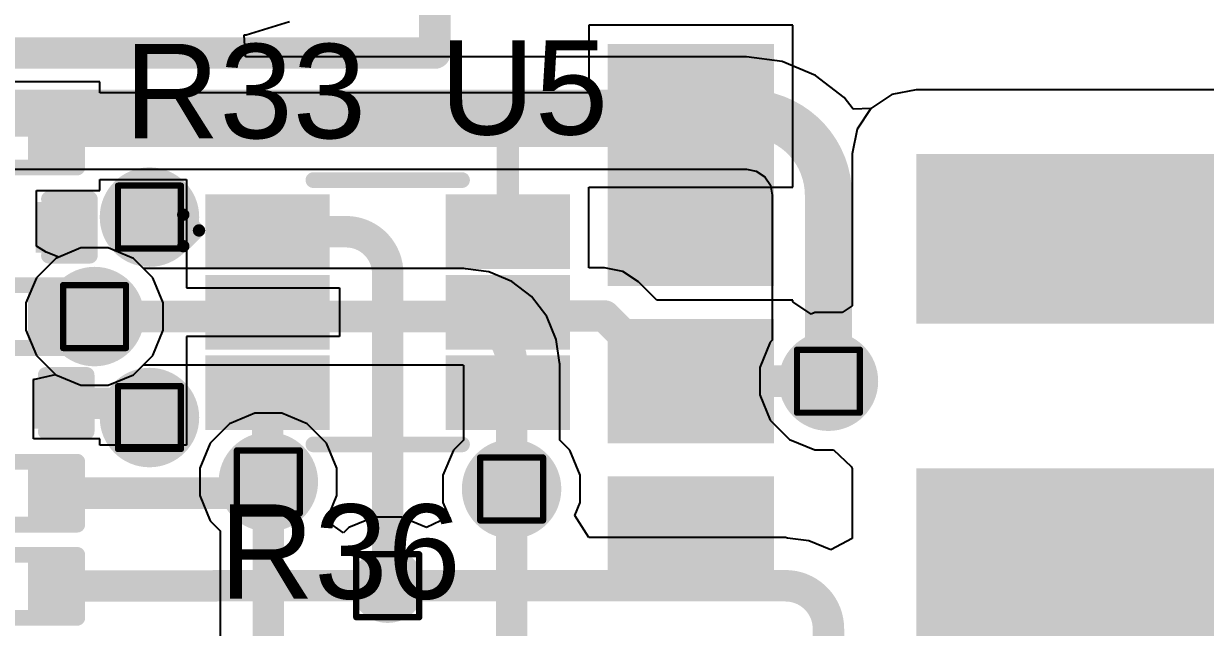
# Model space of a CAD drawing. Header units: inches. Extents: x -40 to 219, y 2 to 133.
# Drawn here: x 69.33 to 78.87, y 64.01 to 68.89 of the extents above; entities that cross this region are included whole.
import ezdxf

# ---------------------------------------------------------------- set-up
doc = ezdxf.new("R2010")
doc.units = ezdxf.units.IN
for name, color, linetype in [('Bottom Layer', 5, 'Continuous'), ('Bottom Solder', 6, 'Continuous'), ('Drill Drawing', 1, 'Continuous'), ('Keep-Out Layer', 6, 'Continuous'), ('Top Layer', 1, 'Continuous'), ('Top Overlay', 2, 'Continuous'), ('Top Paste', 8, 'Continuous'), ('Top Solder', 216, 'Continuous'), ('Via Holes', 16, 'Continuous')]:
    doc.layers.add(name, color=color, linetype=linetype)
doc.styles.add('Arial', font='', dxfattribs={"height": 0.2})
doc.styles.get('Arial').set_extended_font_data('Arial')

# ---------------------------------------------------------------- blocks, each defined once
blk = doc.blocks.new('SOT_363_22')
at = {"layer": 'Top Layer'}
for points in [[(-0.57, 0.85), (-0.57, 0.45), (-1.37, 0.45), (-1.37, 0.85)], [(1.37, 0.85), (1.37, 0.45), (0.57, 0.45), (0.57, 0.85)], [(-0.57, 0.2), (-0.57, -0.2), (-1.37, -0.2), (-1.37, 0.2)], [(1.37, 0.2), (1.37, -0.2), (0.57, -0.2), (0.57, 0.2)], [(-0.57, -0.45), (-0.57, -0.85), (-1.37, -0.85), (-1.37, -0.45)], [(1.37, -0.45), (1.37, -0.85), (0.57, -0.85), (0.57, -0.45)]]:
    blk.add_hatch(color=1, dxfattribs=at).paths.add_polyline_path(points)
at = {"layer": 'Top Paste'}
for points in [[(-0.57, 0.85), (-0.57, 0.45), (-1.37, 0.45), (-1.37, 0.85)], [(1.37, 0.85), (1.37, 0.45), (0.57, 0.45), (0.57, 0.85)], [(-0.57, 0.2), (-0.57, -0.2), (-1.37, -0.2), (-1.37, 0.2)], [(1.37, 0.2), (1.37, -0.2), (0.57, -0.2), (0.57, 0.2)], [(-0.57, -0.45), (-0.57, -0.85), (-1.37, -0.85), (-1.37, -0.45)], [(1.37, -0.45), (1.37, -0.85), (0.57, -0.85), (0.57, -0.45)]]:
    blk.add_hatch(color=8, dxfattribs=at).paths.add_polyline_path(points)
at = {"layer": 'Top Solder'}
for points in [[(-0.4684, 0.9516), (-0.4684, 0.3484), (-1.4716, 0.3484), (-1.4716, 0.9516)], [(1.4716, 0.9516), (1.4716, 0.3484), (0.4684, 0.3484), (0.4684, 0.9516)], [(-0.4684, 0.3016), (-0.4684, -0.3016), (-1.4716, -0.3016), (-1.4716, 0.3016)], [(1.4716, 0.3016), (1.4716, -0.3016), (0.4684, -0.3016), (0.4684, 0.3016)], [(-0.4684, -0.3484), (-0.4684, -0.9516), (-1.4716, -0.9516), (-1.4716, -0.3484)], [(1.4716, -0.3484), (1.4716, -0.9516), (0.4684, -0.9516), (0.4684, -0.3484)]]:
    blk.add_hatch(color=216, dxfattribs=at).paths.add_polyline_path(points)
at = {"layer": 'Top Overlay'}
for points, const_width in [([(-0.6, 1.0668), (0.6, 1.0668)], 0.127), ([(-1.651, 0.7874), (-1.524, 0.6604)], 0.1), ([(-1.651, 0.5334), (-1.651, 0.7874)], 0.1), ([(-1.651, 0.5334), (-1.524, 0.6604)], 0.1), ([(-0.6, -1.0668), (0.6, -1.0668)], 0.127)]:
    blk.add_lwpolyline(points, dxfattribs=dict(at, const_width=const_width))
for points, const_width in [([(-0.6318, 1.0668, 1), (-0.5683, 1.0668, 1)], 0.0635), ([(0.5682, 1.0668, 1), (0.6317, 1.0668, 1)], 0.0635), ([(-1.676, 0.7874, 1), (-1.626, 0.7874, 1)], 0.05), ([(-1.676, 0.7874, 1), (-1.626, 0.7874, 1)], 0.05), ([(-1.549, 0.6604, 1), (-1.499, 0.6604, 1)], 0.05), ([(-1.549, 0.6604, 1), (-1.499, 0.6604, 1)], 0.05), ([(-1.676, 0.5334, 1), (-1.626, 0.5334, 1)], 0.05), ([(-1.676, 0.5334, 1), (-1.626, 0.5334, 1)], 0.05), ([(-0.6318, -1.0668, 1), (-0.5683, -1.0668, 1)], 0.0635), ([(0.5682, -1.0668, 1), (0.6317, -1.0668, 1)], 0.0635)]:
    blk.add_lwpolyline(points, format="xyb", close=True, dxfattribs=dict(at, const_width=const_width))
blk = doc.blocks.new('R___0201_80')
at = {"layer": 'Top Layer'}
for points in [[(-0.41, 0.185), (-0.14, 0.185), (-0.14, -0.185), (-0.41, -0.185)], [(0.14, 0.185), (0.41, 0.185), (0.41, -0.185), (0.14, -0.185)]]:
    blk.add_hatch(color=1, dxfattribs=at).paths.add_polyline_path(points)
at = {"layer": 'Top Paste'}
for points in [[(-0.41, 0.185), (-0.14, 0.185), (-0.14, -0.185), (-0.41, -0.185)], [(0.14, 0.185), (0.41, 0.185), (0.41, -0.185), (0.14, -0.185)]]:
    blk.add_hatch(color=8, dxfattribs=at).paths.add_polyline_path(points)
at = {"layer": 'Top Solder'}
for points in [[(-0.465, 0.24), (-0.085, 0.24), (-0.085, -0.24), (-0.465, -0.24)], [(0.085, 0.24), (0.465, 0.24), (0.465, -0.24), (0.085, -0.24)]]:
    blk.add_hatch(color=216, dxfattribs=at).paths.add_polyline_path(points)
at = {"layer": 'Top Overlay', "const_width": 0.127}
for points in [[(-0.4826, 0.254), (-0.4826, -0.254)], [(0.4826, 0.254), (-0.4826, 0.254)], [(0.4826, 0.254), (0.4826, -0.254)], [(0.4826, -0.254), (-0.4826, -0.254)]]:
    blk.add_lwpolyline(points, dxfattribs=at)
at = {"layer": 'Top Overlay', "const_width": 0.0635}
for points in [[(-0.5143, 0.254, 1), (-0.4508, 0.254, 1)], [(-0.5143, 0.254, 1), (-0.4508, 0.254, 1)], [(0.4508, 0.254, 1), (0.5143, 0.254, 1)], [(0.4508, 0.254, 1), (0.5143, 0.254, 1)], [(-0.5143, -0.254, 1), (-0.4508, -0.254, 1)], [(-0.5143, -0.254, 1), (-0.4508, -0.254, 1)], [(0.4508, -0.254, 1), (0.5143, -0.254, 1)], [(0.4508, -0.254, 1), (0.5143, -0.254, 1)]]:
    blk.add_lwpolyline(points, format="xyb", close=True, dxfattribs=at)
blk = doc.blocks.new('R___0201_81')
at = {"layer": 'Top Layer'}
for points in [[(-0.41, 0.185), (-0.14, 0.185), (-0.14, -0.185), (-0.41, -0.185)], [(0.14, 0.185), (0.41, 0.185), (0.41, -0.185), (0.14, -0.185)]]:
    blk.add_hatch(color=1, dxfattribs=at).paths.add_polyline_path(points)
at = {"layer": 'Top Paste'}
for points in [[(-0.41, 0.185), (-0.14, 0.185), (-0.14, -0.185), (-0.41, -0.185)], [(0.14, 0.185), (0.41, 0.185), (0.41, -0.185), (0.14, -0.185)]]:
    blk.add_hatch(color=8, dxfattribs=at).paths.add_polyline_path(points)
at = {"layer": 'Top Solder'}
for points in [[(-0.465, 0.24), (-0.085, 0.24), (-0.085, -0.24), (-0.465, -0.24)], [(0.085, 0.24), (0.465, 0.24), (0.465, -0.24), (0.085, -0.24)]]:
    blk.add_hatch(color=216, dxfattribs=at).paths.add_polyline_path(points)
at = {"layer": 'Top Overlay', "const_width": 0.127}
for points in [[(-0.4826, 0.254), (-0.4826, -0.254)], [(0.4826, 0.254), (-0.4826, 0.254)], [(0.4826, 0.254), (0.4826, -0.254)], [(0.4826, -0.254), (-0.4826, -0.254)]]:
    blk.add_lwpolyline(points, dxfattribs=at)
at = {"layer": 'Top Overlay', "const_width": 0.0635}
for points in [[(-0.5143, 0.254, 1), (-0.4508, 0.254, 1)], [(-0.5143, 0.254, 1), (-0.4508, 0.254, 1)], [(0.4508, 0.254, 1), (0.5143, 0.254, 1)], [(0.4508, 0.254, 1), (0.5143, 0.254, 1)], [(-0.5143, -0.254, 1), (-0.4508, -0.254, 1)], [(-0.5143, -0.254, 1), (-0.4508, -0.254, 1)], [(0.4508, -0.254, 1), (0.5143, -0.254, 1)], [(0.4508, -0.254, 1), (0.5143, -0.254, 1)]]:
    blk.add_lwpolyline(points, format="xyb", close=True, dxfattribs=at)
blk = doc.blocks.new('R___0201_82')
at = {"layer": 'Top Layer'}
for points in [[(-0.41, 0.185), (-0.14, 0.185), (-0.14, -0.185), (-0.41, -0.185)], [(0.14, 0.185), (0.41, 0.185), (0.41, -0.185), (0.14, -0.185)]]:
    blk.add_hatch(color=1, dxfattribs=at).paths.add_polyline_path(points)
at = {"layer": 'Top Paste'}
for points in [[(-0.41, 0.185), (-0.14, 0.185), (-0.14, -0.185), (-0.41, -0.185)], [(0.14, 0.185), (0.41, 0.185), (0.41, -0.185), (0.14, -0.185)]]:
    blk.add_hatch(color=8, dxfattribs=at).paths.add_polyline_path(points)
at = {"layer": 'Top Solder'}
for points in [[(-0.465, 0.24), (-0.085, 0.24), (-0.085, -0.24), (-0.465, -0.24)], [(0.085, 0.24), (0.465, 0.24), (0.465, -0.24), (0.085, -0.24)]]:
    blk.add_hatch(color=216, dxfattribs=at).paths.add_polyline_path(points)
at = {"layer": 'Top Overlay', "const_width": 0.127}
for points in [[(-0.4826, 0.254), (-0.4826, -0.254)], [(0.4826, 0.254), (-0.4826, 0.254)], [(0.4826, 0.254), (0.4826, -0.254)], [(0.4826, -0.254), (-0.4826, -0.254)]]:
    blk.add_lwpolyline(points, dxfattribs=at)
at = {"layer": 'Top Overlay', "const_width": 0.0635}
for points in [[(-0.5143, 0.254, 1), (-0.4508, 0.254, 1)], [(-0.5143, 0.254, 1), (-0.4508, 0.254, 1)], [(0.4508, 0.254, 1), (0.5143, 0.254, 1)], [(0.4508, 0.254, 1), (0.5143, 0.254, 1)], [(-0.5143, -0.254, 1), (-0.4508, -0.254, 1)], [(-0.5143, -0.254, 1), (-0.4508, -0.254, 1)], [(0.4508, -0.254, 1), (0.5143, -0.254, 1)], [(0.4508, -0.254, 1), (0.5143, -0.254, 1)]]:
    blk.add_lwpolyline(points, format="xyb", close=True, dxfattribs=at)
blk = doc.blocks.new('R___0201_83')
at = {"layer": 'Top Layer'}
for points in [[(-0.41, 0.185), (-0.14, 0.185), (-0.14, -0.185), (-0.41, -0.185)], [(0.14, 0.185), (0.41, 0.185), (0.41, -0.185), (0.14, -0.185)]]:
    blk.add_hatch(color=1, dxfattribs=at).paths.add_polyline_path(points)
at = {"layer": 'Top Paste'}
for points in [[(-0.41, 0.185), (-0.14, 0.185), (-0.14, -0.185), (-0.41, -0.185)], [(0.14, 0.185), (0.41, 0.185), (0.41, -0.185), (0.14, -0.185)]]:
    blk.add_hatch(color=8, dxfattribs=at).paths.add_polyline_path(points)
at = {"layer": 'Top Solder'}
for points in [[(-0.465, 0.24), (-0.085, 0.24), (-0.085, -0.24), (-0.465, -0.24)], [(0.085, 0.24), (0.465, 0.24), (0.465, -0.24), (0.085, -0.24)]]:
    blk.add_hatch(color=216, dxfattribs=at).paths.add_polyline_path(points)
at = {"layer": 'Top Overlay', "const_width": 0.127}
for points in [[(-0.4826, 0.254), (-0.4826, -0.254)], [(0.4826, 0.254), (-0.4826, 0.254)], [(0.4826, 0.254), (0.4826, -0.254)], [(0.4826, -0.254), (-0.4826, -0.254)]]:
    blk.add_lwpolyline(points, dxfattribs=at)
at = {"layer": 'Top Overlay', "const_width": 0.0635}
for points in [[(-0.5143, 0.254, 1), (-0.4508, 0.254, 1)], [(-0.5143, 0.254, 1), (-0.4508, 0.254, 1)], [(0.4508, 0.254, 1), (0.5143, 0.254, 1)], [(0.4508, 0.254, 1), (0.5143, 0.254, 1)], [(-0.5143, -0.254, 1), (-0.4508, -0.254, 1)], [(-0.5143, -0.254, 1), (-0.4508, -0.254, 1)], [(0.4508, -0.254, 1), (0.5143, -0.254, 1)], [(0.4508, -0.254, 1), (0.5143, -0.254, 1)]]:
    blk.add_lwpolyline(points, format="xyb", close=True, dxfattribs=at)
blk = doc.blocks.new('XKNANO_113_153')
at = {"layer": 'Keep-Out Layer'}
for points in [[(-1.8262, 1.5912), (-0.4546, 1.5912), (-0.4546, 4.9186), (-1.8262, 4.9186)], [(0.7138, 1.5912), (2.0854, 1.5912), (2.0854, 4.9186), (0.7138, 4.9186)]]:
    blk.add_hatch(color=6, dxfattribs=at).paths.add_polyline_path(points)
at = {"layer": 'Top Layer'}
for points in [[(-1.42, 7.31), (-0.62, 7.31), (-0.62, 6.17), (-1.42, 6.17)], [(-0.15, 7.31), (0.65, 7.31), (0.65, 6.17), (-0.15, 6.17)], [(1.12, 7.31), (1.92, 7.31), (1.92, 6.17), (1.12, 6.17)], [(2.07, 7.31), (2.87, 7.31), (2.87, 6.17), (2.07, 6.17)]]:
    blk.add_hatch(color=1, dxfattribs=at).paths.add_polyline_path(points)
at = {"layer": 'Top Paste'}
for points in [[(-1.42, 7.31), (-0.62, 7.31), (-0.62, 6.17), (-1.42, 6.17)], [(-0.15, 7.31), (0.65, 7.31), (0.65, 6.17), (-0.15, 6.17)], [(1.12, 7.31), (1.92, 7.31), (1.92, 6.17), (1.12, 6.17)], [(2.07, 7.31), (2.87, 7.31), (2.87, 6.17), (2.07, 6.17)]]:
    blk.add_hatch(color=8, dxfattribs=at).paths.add_polyline_path(points)
at = {"layer": 'Top Solder'}
for points in [[(-1.5216, 7.4116), (-0.5184, 7.4116), (-0.5184, 6.0684), (-1.5216, 6.0684)], [(-0.2516, 7.4116), (0.7516, 7.4116), (0.7516, 6.0684), (-0.2516, 6.0684)], [(1.0184, 7.4116), (2.0216, 7.4116), (2.0216, 6.0684), (1.0184, 6.0684)], [(1.9684, 7.4116), (2.9716, 7.4116), (2.9716, 6.0684), (1.9684, 6.0684)]]:
    blk.add_hatch(color=216, dxfattribs=at).paths.add_polyline_path(points)
blk = doc.blocks.new('CAP_0201_183')
at = {"layer": 'Top Layer'}
for points in [[(-0.45, 0.15), (-0.15, 0.15), (-0.15, -0.15), (-0.45, -0.15)], [(0.15, 0.15), (0.45, 0.15), (0.45, -0.15), (0.15, -0.15)]]:
    blk.add_hatch(color=1, dxfattribs=at).paths.add_polyline_path(points)
at = {"layer": 'Top Paste'}
for points in [[(-0.45, 0.15), (-0.15, 0.15), (-0.15, -0.15), (-0.45, -0.15)], [(0.15, 0.15), (0.45, 0.15), (0.45, -0.15), (0.15, -0.15)]]:
    blk.add_hatch(color=8, dxfattribs=at).paths.add_polyline_path(points)
at = {"layer": 'Top Solder'}
for points in [[(-0.505, 0.205), (-0.095, 0.205), (-0.095, -0.205), (-0.505, -0.205)], [(0.095, 0.205), (0.505, 0.205), (0.505, -0.205), (0.095, -0.205)]]:
    blk.add_hatch(color=216, dxfattribs=at).paths.add_polyline_path(points)
at = {"layer": 'Top Overlay', "const_width": 0.127}
for points in [[(-0.2032, 0.2286), (-0.5334, 0.2286)], [(-0.5334, 0.2286), (-0.5334, -0.2286)], [(0.5334, 0.2286), (0.2032, 0.2286)], [(0.5334, 0.2286), (0.5334, -0.2286)], [(-0.2032, -0.2286), (-0.5334, -0.2286)], [(0.5334, -0.2286), (0.2032, -0.2286)]]:
    blk.add_lwpolyline(points, dxfattribs=at)
at = {"layer": 'Top Overlay', "const_width": 0.0635}
for points in [[(-0.5651, 0.2286, 1), (-0.5016, 0.2286, 1)], [(-0.5651, 0.2286, 1), (-0.5016, 0.2286, 1)], [(-0.2349, 0.2286, 1), (-0.1714, 0.2286, 1)], [(0.1714, 0.2286, 1), (0.2349, 0.2286, 1)], [(0.5016, 0.2286, 1), (0.5651, 0.2286, 1)], [(0.5016, 0.2286, 1), (0.5651, 0.2286, 1)], [(-0.5651, -0.2286, 1), (-0.5016, -0.2286, 1)], [(-0.5651, -0.2286, 1), (-0.5016, -0.2286, 1)], [(-0.2349, -0.2286, 1), (-0.1714, -0.2286, 1)], [(0.1714, -0.2286, 1), (0.2349, -0.2286, 1)], [(0.5016, -0.2286, 1), (0.5651, -0.2286, 1)], [(0.5016, -0.2286, 1), (0.5651, -0.2286, 1)]]:
    blk.add_lwpolyline(points, format="xyb", close=True, dxfattribs=at)
blk = doc.blocks.new('CAP_0201_184')
at = {"layer": 'Top Layer'}
for points in [[(-0.45, 0.15), (-0.15, 0.15), (-0.15, -0.15), (-0.45, -0.15)], [(0.15, 0.15), (0.45, 0.15), (0.45, -0.15), (0.15, -0.15)]]:
    blk.add_hatch(color=1, dxfattribs=at).paths.add_polyline_path(points)
at = {"layer": 'Top Paste'}
for points in [[(-0.45, 0.15), (-0.15, 0.15), (-0.15, -0.15), (-0.45, -0.15)], [(0.15, 0.15), (0.45, 0.15), (0.45, -0.15), (0.15, -0.15)]]:
    blk.add_hatch(color=8, dxfattribs=at).paths.add_polyline_path(points)
at = {"layer": 'Top Solder'}
for points in [[(-0.505, 0.205), (-0.095, 0.205), (-0.095, -0.205), (-0.505, -0.205)], [(0.095, 0.205), (0.505, 0.205), (0.505, -0.205), (0.095, -0.205)]]:
    blk.add_hatch(color=216, dxfattribs=at).paths.add_polyline_path(points)
at = {"layer": 'Top Overlay', "const_width": 0.127}
for points in [[(-0.2032, 0.2286), (-0.5334, 0.2286)], [(-0.5334, 0.2286), (-0.5334, -0.2286)], [(0.5334, 0.2286), (0.2032, 0.2286)], [(0.5334, 0.2286), (0.5334, -0.2286)], [(-0.2032, -0.2286), (-0.5334, -0.2286)], [(0.5334, -0.2286), (0.2032, -0.2286)]]:
    blk.add_lwpolyline(points, dxfattribs=at)
at = {"layer": 'Top Overlay', "const_width": 0.0635}
for points in [[(-0.5651, 0.2286, 1), (-0.5016, 0.2286, 1)], [(-0.5651, 0.2286, 1), (-0.5016, 0.2286, 1)], [(-0.2349, 0.2286, 1), (-0.1714, 0.2286, 1)], [(0.1714, 0.2286, 1), (0.2349, 0.2286, 1)], [(0.5016, 0.2286, 1), (0.5651, 0.2286, 1)], [(0.5016, 0.2286, 1), (0.5651, 0.2286, 1)], [(-0.5651, -0.2286, 1), (-0.5016, -0.2286, 1)], [(-0.5651, -0.2286, 1), (-0.5016, -0.2286, 1)], [(-0.2349, -0.2286, 1), (-0.1714, -0.2286, 1)], [(0.1714, -0.2286, 1), (0.2349, -0.2286, 1)], [(0.5016, -0.2286, 1), (0.5651, -0.2286, 1)], [(0.5016, -0.2286, 1), (0.5651, -0.2286, 1)]]:
    blk.add_lwpolyline(points, format="xyb", close=True, dxfattribs=at)

msp = doc.modelspace()

# ---------------------------------------------------------------- hatches: boundary and pattern name
at = {"layer": 'Bottom Layer'}
h = msp.add_hatch(color=5, dxfattribs=at)
edge = h.paths.add_edge_path()
edge.add_arc((70.3424, 67.3234), 0.3, 0, 360)
h = msp.add_hatch(color=5, dxfattribs=at)
edge = h.paths.add_edge_path()
edge.add_arc((69.899, 66.5205), 0.3, 0, 360)
h = msp.add_hatch(color=5, dxfattribs=at)
edge = h.paths.add_edge_path()
edge.add_arc((75.8255, 65.9987), 0.3, 0, 360)
h = msp.add_hatch(color=5, dxfattribs=at)
edge = h.paths.add_edge_path()
edge.add_arc((70.3424, 65.7054), 0.3, 0, 360)
h = msp.add_hatch(color=5, dxfattribs=at)
edge = h.paths.add_edge_path()
edge.add_arc((71.3023, 65.1857), 0.3, 0, 360)
h = msp.add_hatch(color=5, dxfattribs=at)
edge = h.paths.add_edge_path()
edge.add_arc((73.2667, 65.1287), 0.3, 0, 360)
h = msp.add_hatch(color=5, dxfattribs=at)
edge = h.paths.add_edge_path()
edge.add_arc((72.2664, 64.3475), 0.3, 0, 360)
at = {"layer": 'Bottom Solder'}
h = msp.add_hatch(color=6, dxfattribs=at)
edge = h.paths.add_edge_path()
edge.add_arc((70.3424, 67.3234), 0.4016, 0, 360)
h = msp.add_hatch(color=6, dxfattribs=at)
edge = h.paths.add_edge_path()
edge.add_arc((69.899, 66.5205), 0.4016, 0, 360)
h = msp.add_hatch(color=6, dxfattribs=at)
edge = h.paths.add_edge_path()
edge.add_arc((75.8255, 65.9987), 0.4016, 0, 360)
h = msp.add_hatch(color=6, dxfattribs=at)
edge = h.paths.add_edge_path()
edge.add_arc((70.3424, 65.7054), 0.4016, 0, 360)
h = msp.add_hatch(color=6, dxfattribs=at)
edge = h.paths.add_edge_path()
edge.add_arc((71.3023, 65.1857), 0.4016, 0, 360)
h = msp.add_hatch(color=6, dxfattribs=at)
edge = h.paths.add_edge_path()
edge.add_arc((73.2667, 65.1287), 0.4016, 0, 360)
at = {"layer": 'Top Layer'}
h = msp.add_hatch(color=1, dxfattribs=at)
edge = h.paths.add_edge_path()
edge.add_arc((70.3424, 67.3234), 0.3, 0, 360)
h = msp.add_hatch(color=1, dxfattribs=at)
edge = h.paths.add_edge_path()
edge.add_arc((69.899, 66.5205), 0.3, 0, 360)
h = msp.add_hatch(color=1, dxfattribs=at)
edge = h.paths.add_edge_path()
edge.add_arc((75.8255, 65.9987), 0.3, 0, 360)
h = msp.add_hatch(color=1, dxfattribs=at)
edge = h.paths.add_edge_path()
edge.add_arc((70.3424, 65.7054), 0.3, 0, 360)
h = msp.add_hatch(color=1, dxfattribs=at)
edge = h.paths.add_edge_path()
edge.add_arc((71.3023, 65.1857), 0.3, 0, 360)
h = msp.add_hatch(color=1, dxfattribs=at)
edge = h.paths.add_edge_path()
edge.add_arc((73.2667, 65.1287), 0.3, 0, 360)
h = msp.add_hatch(color=1, dxfattribs=at)
edge = h.paths.add_edge_path()
edge.add_arc((72.2664, 64.3475), 0.3, 0, 360)
at = {"layer": 'Top Solder'}
h = msp.add_hatch(color=216, dxfattribs=at)
edge = h.paths.add_edge_path()
edge.add_arc((70.3424, 67.3234), 0.4016, 0, 360)
h = msp.add_hatch(color=216, dxfattribs=at)
edge = h.paths.add_edge_path()
edge.add_arc((69.899, 66.5205), 0.4016, 0, 360)
h = msp.add_hatch(color=216, dxfattribs=at)
edge = h.paths.add_edge_path()
edge.add_arc((75.8255, 65.9987), 0.4016, 0, 360)
h = msp.add_hatch(color=216, dxfattribs=at)
edge = h.paths.add_edge_path()
edge.add_arc((70.3424, 65.7054), 0.4016, 0, 360)
h = msp.add_hatch(color=216, dxfattribs=at)
edge = h.paths.add_edge_path()
edge.add_arc((71.3023, 65.1857), 0.4016, 0, 360)
h = msp.add_hatch(color=216, dxfattribs=at)
edge = h.paths.add_edge_path()
edge.add_arc((73.2667, 65.1287), 0.4016, 0, 360)
at = {"layer": 'Via Holes'}
h = msp.add_hatch(color=7, dxfattribs=at)
edge = h.paths.add_edge_path()
edge.add_arc((70.3424, 67.3234), 0.15, 0, 360)
h = msp.add_hatch(color=7, dxfattribs=at)
edge = h.paths.add_edge_path()
edge.add_arc((69.899, 66.5205), 0.15, 0, 360)
h = msp.add_hatch(color=7, dxfattribs=at)
edge = h.paths.add_edge_path()
edge.add_arc((75.8255, 65.9987), 0.15, 0, 360)
h = msp.add_hatch(color=7, dxfattribs=at)
edge = h.paths.add_edge_path()
edge.add_arc((70.3424, 65.7054), 0.15, 0, 360)
h = msp.add_hatch(color=7, dxfattribs=at)
edge = h.paths.add_edge_path()
edge.add_arc((71.3023, 65.1857), 0.15, 0, 360)
h = msp.add_hatch(color=7, dxfattribs=at)
edge = h.paths.add_edge_path()
edge.add_arc((73.2667, 65.1287), 0.15, 0, 360)
h = msp.add_hatch(color=7, dxfattribs=at)
edge = h.paths.add_edge_path()
edge.add_arc((72.2664, 64.3475), 0.15, 0, 360)

# ---------------------------------------------------------------- linework, layer by layer
at = {"layer": 'Bottom Layer'}
for p, q in [((71.1237, 68.7953), (71.473, 68.9012)), ((71.1079, 68.7937), (71.1237, 68.7953)), ((71.1167, 68.6159), (71.1079, 68.7937)), ((75.1628, 68.6159), (71.1167, 68.6159)), ((75.4518, 68.5787), (75.1628, 68.6167)), ((75.1628, 68.6167), (75.1628, 68.6159)), ((75.7211, 68.4671), (75.4518, 68.5787)), ((75.9524, 68.2897), (75.7211, 68.4671)), ((76.5351, 68.3521), (76.3369, 68.3126)), ((79.8625, 68.3521), (76.5351, 68.3521)), ((76.0246, 68.1956), (75.9524, 68.2897)), ((76.3369, 68.3126), (76.1689, 68.2004)), ((76.1689, 68.2004), (76.0246, 68.1956)), ((69.0802, 67.7095), (75.1628, 67.7095)), ((75.1628, 67.7095), (75.1629, 67.7095)), ((75.1629, 67.7095), (75.2429, 67.6936)), ((75.2429, 67.6936), (75.3109, 67.6482)), ((75.3109, 67.6482), (75.3563, 67.5802)), ((75.3563, 67.5802), (75.3723, 67.5001)), ((75.3723, 67.5001), (75.3723, 67.5)), ((75.3723, 67.5), (75.3723, 66.329)), ((69.7888, 67.0745), (69.5852, 66.9902)), ((70.0092, 67.0745), (69.7888, 67.0745)), ((70.2128, 66.9902), (70.0092, 67.0745)), ((69.5852, 66.9902), (69.4293, 66.8343)), ((70.294, 66.909), (70.2128, 66.9902)), ((72.882, 66.909), (70.294, 66.909)), ((72.8948, 66.9064), (72.882, 66.909)), ((73.0819, 66.8818), (72.8948, 66.9064)), ((69.4293, 66.8343), (69.345, 66.6307)), ((73.2682, 66.8046), (73.0819, 66.8818)), ((73.4281, 66.6819), (73.2682, 66.8046)), ((69.345, 66.6307), (69.345, 66.4103)), ((73.5509, 66.5219), (73.4281, 66.6819)), ((73.628, 66.3357), (73.5509, 66.5219)), ((69.345, 66.4103), (69.4293, 66.2067)), ((73.6526, 66.1486), (73.628, 66.3357)), ((75.3723, 66.329), (75.3558, 66.3125)), ((75.3558, 66.3125), (75.2715, 66.1089)), ((69.4293, 66.2067), (69.5852, 66.0508)), ((73.6552, 66.1358), (73.6526, 66.1486)), ((73.6552, 65.5237), (73.6552, 66.1358)), ((69.5852, 66.0508), (69.7888, 65.9665)), ((70.0092, 65.9665), (70.2128, 66.0508)), ((70.2128, 66.0508), (70.294, 66.132)), ((70.294, 66.132), (72.8738, 66.132)), ((72.8738, 66.132), (72.8751, 66.1289)), ((72.8751, 66.1289), (72.8783, 66.1276)), ((72.8783, 66.1276), (72.8783, 65.5237)), ((75.2715, 66.1089), (75.2715, 65.8885)), ((69.7888, 65.9665), (70.0092, 65.9665)), ((75.2715, 65.8885), (75.3558, 65.6849)), ((71.1921, 65.7397), (70.9885, 65.6554)), ((71.4125, 65.7397), (71.1921, 65.7397)), ((71.6161, 65.6554), (71.4125, 65.7397)), ((75.3558, 65.6849), (75.5116, 65.529)), ((70.9885, 65.6554), (70.8327, 65.4995)), ((71.772, 65.4995), (71.6161, 65.6554)), ((70.8327, 65.4995), (70.7483, 65.2959)), ((71.8563, 65.2959), (71.772, 65.4995)), ((72.8783, 65.5237), (72.7971, 65.4425)), ((73.7364, 65.4425), (73.6552, 65.5237)), ((75.5116, 65.529), (75.7153, 65.4447)), ((72.7971, 65.4425), (72.7127, 65.2389)), ((73.8207, 65.2389), (73.7364, 65.4425)), ((75.7153, 65.4447), (75.8658, 65.4447)), ((75.8658, 65.4447), (76.0079, 65.3113)), ((70.7483, 65.2959), (70.7483, 65.0755)), ((71.8563, 65.0755), (71.8563, 65.2959)), ((76.0079, 65.3113), (76.0172, 65.2941)), ((76.0172, 65.2941), (76.0172, 64.7286)), ((72.7127, 65.2389), (72.7127, 65.0185)), ((73.8207, 65.0185), (73.8207, 65.2389)), ((70.7483, 65.0755), (70.8327, 64.8719)), ((71.772, 64.8719), (71.8563, 65.0755)), ((72.7127, 65.0185), (72.7561, 64.9138)), ((73.7773, 64.9138), (73.8207, 65.0185)), ((72.1562, 64.9015), (71.9526, 64.8172)), ((72.3766, 64.9015), (72.1562, 64.9015)), ((72.5802, 64.8172), (72.3766, 64.9015)), ((72.7479, 64.8983), (72.5802, 64.8172)), ((72.7561, 64.9138), (72.7479, 64.8983)), ((73.8898, 64.736), (73.7773, 64.9138)), ((70.8327, 64.8719), (70.9138, 64.7907)), ((71.9091, 64.7737), (71.772, 64.8719)), ((71.9526, 64.8172), (71.9091, 64.7737)), ((70.9138, 64.7907), (70.9138, 61.6977)), ((75.478, 64.736), (73.8898, 64.736)), ((75.4955, 64.7325), (75.478, 64.736)), ((75.6681, 64.7097), (75.4955, 64.7325)), ((75.8454, 64.6363), (75.6681, 64.7097)), ((76.0172, 64.7286), (75.8454, 64.6363))]:
    msp.add_line(p, q, dxfattribs=at)
for points, const_width in [([(69.0802, 68.1627), (75.1628, 68.1627)], 0.381), ([(75.8255, 65.9987), (75.8255, 67.5)], 0.381), ([(69.899, 66.5205), (72.882, 66.5205)], 0.254), ([(73.2667, 65.1287), (73.2667, 66.1358)], 0.254), ([(71.3023, 61.6977), (71.3023, 65.1857)], 0.254), ([(72.2664, 64.3475), (75.478, 64.3475)], 0.254), ([(75.8255, 62.1981), (75.8255, 64)], 0.254)]:
    msp.add_lwpolyline(points, dxfattribs=dict(at, const_width=const_width))
for points, const_width in [([(75.0675, 68.1627, 1), (75.258, 68.1627, 1)], 0.1905), ([(75.0675, 68.1627, 1), (75.258, 68.1627, 1)], 0.1905), ([(75.7302, 67.5, 1), (75.9207, 67.5, 1)], 0.1905), ([(75.7302, 67.5, 1), (75.9207, 67.5, 1)], 0.1905), ([(69.8355, 66.5205, 1), (69.9625, 66.5205, 1)], 0.127), ([(72.8185, 66.5205, 1), (72.9455, 66.5205, 1)], 0.127), ([(72.8185, 66.5205, 1), (72.9455, 66.5205, 1)], 0.127), ([(73.2032, 66.1358, 1), (73.3302, 66.1358, 1)], 0.127), ([(73.2032, 66.1358, 1), (73.3302, 66.1358, 1)], 0.127), ([(75.7302, 65.9987, 1), (75.9207, 65.9987, 1)], 0.1905), ([(71.2388, 65.1857, 1), (71.3658, 65.1857, 1)], 0.127), ([(73.2032, 65.1287, 1), (73.3302, 65.1287, 1)], 0.127), ([(72.2029, 64.3475, 1), (72.3299, 64.3475, 1)], 0.127), ([(75.4145, 64.3475, 1), (75.5415, 64.3475, 1)], 0.127), ([(75.4145, 64.3475, 1), (75.5415, 64.3475, 1)], 0.127), ([(75.762, 64, 1), (75.889, 64, 1)], 0.127), ([(75.762, 64, 1), (75.889, 64, 1)], 0.127)]:
    msp.add_lwpolyline(points, format="xyb", close=True, dxfattribs=dict(at, const_width=const_width))
for points, const_width in [([(75.1628, 68.1627, -0.414214), (75.8255, 67.5)], 0.381), ([(72.882, 66.5205, -0.414214), (73.2667, 66.1358)], 0.254), ([(75.478, 64.3475, -0.414214), (75.8255, 64)], 0.254)]:
    msp.add_lwpolyline(points, format="xyb", dxfattribs=dict(at, const_width=const_width))
at = {"layer": 'Drill Drawing', "const_width": 0.0508}
for points in [[(70.0884, 67.5774), (70.5964, 67.5774)], [(70.0884, 67.0694), (70.0884, 67.5774)], [(70.5964, 67.0694), (70.5964, 67.5774)], [(70.0884, 67.0694), (70.5964, 67.0694)], [(69.645, 66.7745), (70.153, 66.7745)], [(69.645, 66.2665), (69.645, 66.7745)], [(70.153, 66.2665), (70.153, 66.7745)], [(69.645, 66.2665), (70.153, 66.2665)], [(75.5715, 66.2527), (76.0795, 66.2527)], [(75.5715, 65.7447), (75.5715, 66.2527)], [(76.0795, 65.7447), (76.0795, 66.2527)], [(70.0884, 65.9594), (70.5964, 65.9594)], [(70.0884, 65.4514), (70.0884, 65.9594)], [(70.5964, 65.4514), (70.5964, 65.9594)], [(75.5715, 65.7447), (76.0795, 65.7447)], [(70.0884, 65.4514), (70.5964, 65.4514)], [(71.0483, 65.4397), (71.5563, 65.4397)], [(71.0483, 64.9317), (71.0483, 65.4397)], [(71.5563, 64.9317), (71.5563, 65.4397)], [(73.0127, 65.3827), (73.5207, 65.3827)], [(73.0127, 64.8747), (73.0127, 65.3827)], [(73.5207, 64.8747), (73.5207, 65.3827)], [(71.0483, 64.9317), (71.5563, 64.9317)], [(73.0127, 64.8747), (73.5207, 64.8747)], [(72.0124, 64.6015), (72.5204, 64.6015)], [(72.0124, 64.0935), (72.0124, 64.6015)], [(72.5204, 64.0935), (72.5204, 64.6015)], [(72.0124, 64.0935), (72.5204, 64.0935)]]:
    msp.add_lwpolyline(points, dxfattribs=at)
at = {"layer": 'Drill Drawing', "const_width": 0.0254}
for points in [[(70.0757, 67.5774, 1), (70.1011, 67.5774, 1)], [(70.0757, 67.5774, 1), (70.1011, 67.5774, 1)], [(70.5837, 67.5774, 1), (70.6091, 67.5774, 1)], [(70.5837, 67.5774, 1), (70.6091, 67.5774, 1)], [(70.0757, 67.0694, 1), (70.1011, 67.0694, 1)], [(70.0757, 67.0694, 1), (70.1011, 67.0694, 1)], [(70.5837, 67.0694, 1), (70.6091, 67.0694, 1)], [(70.5837, 67.0694, 1), (70.6091, 67.0694, 1)], [(69.6323, 66.7745, 1), (69.6577, 66.7745, 1)], [(69.6323, 66.7745, 1), (69.6577, 66.7745, 1)], [(70.1403, 66.7745, 1), (70.1657, 66.7745, 1)], [(70.1403, 66.7745, 1), (70.1657, 66.7745, 1)], [(69.6323, 66.2665, 1), (69.6577, 66.2665, 1)], [(69.6323, 66.2665, 1), (69.6577, 66.2665, 1)], [(70.1403, 66.2665, 1), (70.1657, 66.2665, 1)], [(70.1403, 66.2665, 1), (70.1657, 66.2665, 1)], [(75.5588, 66.2527, 1), (75.5842, 66.2527, 1)], [(75.5588, 66.2527, 1), (75.5842, 66.2527, 1)], [(76.0668, 66.2527, 1), (76.0922, 66.2527, 1)], [(76.0668, 66.2527, 1), (76.0922, 66.2527, 1)], [(70.0757, 65.9594, 1), (70.1011, 65.9594, 1)], [(70.0757, 65.9594, 1), (70.1011, 65.9594, 1)], [(70.5837, 65.9594, 1), (70.6091, 65.9594, 1)], [(70.5837, 65.9594, 1), (70.6091, 65.9594, 1)], [(75.5588, 65.7447, 1), (75.5842, 65.7447, 1)], [(75.5588, 65.7447, 1), (75.5842, 65.7447, 1)], [(76.0668, 65.7447, 1), (76.0922, 65.7447, 1)], [(76.0668, 65.7447, 1), (76.0922, 65.7447, 1)], [(70.0757, 65.4514, 1), (70.1011, 65.4514, 1)], [(70.0757, 65.4514, 1), (70.1011, 65.4514, 1)], [(70.5837, 65.4514, 1), (70.6091, 65.4514, 1)], [(70.5837, 65.4514, 1), (70.6091, 65.4514, 1)], [(71.0356, 65.4397, 1), (71.061, 65.4397, 1)], [(71.0356, 65.4397, 1), (71.061, 65.4397, 1)], [(71.5436, 65.4397, 1), (71.569, 65.4397, 1)], [(71.5436, 65.4397, 1), (71.569, 65.4397, 1)], [(73, 65.3827, 1), (73.0254, 65.3827, 1)], [(73, 65.3827, 1), (73.0254, 65.3827, 1)], [(73.508, 65.3827, 1), (73.5334, 65.3827, 1)], [(73.508, 65.3827, 1), (73.5334, 65.3827, 1)], [(71.0356, 64.9317, 1), (71.061, 64.9317, 1)], [(71.0356, 64.9317, 1), (71.061, 64.9317, 1)], [(71.5436, 64.9317, 1), (71.569, 64.9317, 1)], [(71.5436, 64.9317, 1), (71.569, 64.9317, 1)], [(73, 64.8747, 1), (73.0254, 64.8747, 1)], [(73, 64.8747, 1), (73.0254, 64.8747, 1)], [(73.508, 64.8747, 1), (73.5334, 64.8747, 1)], [(73.508, 64.8747, 1), (73.5334, 64.8747, 1)], [(71.9997, 64.6015, 1), (72.0251, 64.6015, 1)], [(71.9997, 64.6015, 1), (72.0251, 64.6015, 1)], [(72.5077, 64.6015, 1), (72.5331, 64.6015, 1)], [(72.5077, 64.6015, 1), (72.5331, 64.6015, 1)], [(71.9997, 64.0935, 1), (72.0251, 64.0935, 1)], [(71.9997, 64.0935, 1), (72.0251, 64.0935, 1)], [(72.5077, 64.0935, 1), (72.5331, 64.0935, 1)], [(72.5077, 64.0935, 1), (72.5331, 64.0935, 1)]]:
    msp.add_lwpolyline(points, format="xyb", close=True, dxfattribs=at)
at = {"layer": 'Top Layer'}
for p, q in [((75.5377, 68.8727), (73.8897, 68.8727)), ((73.8897, 68.8727), (73.8897, 68.3273)), ((75.5377, 67.5647), (75.5377, 68.8727)), ((69.9407, 68.4167), (68.6127, 68.4167)), ((69.9407, 68.3273), (69.9407, 68.4167)), ((76.5351, 68.3521), (76.3369, 68.3126)), ((79.8625, 68.3521), (76.5351, 68.3521)), ((73.8897, 68.3273), (69.9407, 68.3273)), ((76.3369, 68.3126), (76.1689, 68.2004)), ((76.1689, 68.2004), (76.0566, 68.0323)), ((76.0566, 68.0323), (76.0172, 67.8341)), ((76.0172, 67.8341), (76.0172, 66.6072)), ((69.9407, 67.5387), (69.9407, 67.6281)), ((69.9407, 67.6281), (70.6424, 67.6281)), ((70.6424, 67.6281), (70.6424, 66.7514)), ((73.8904, 66.9135), (73.8904, 67.5647)), ((73.8904, 67.5647), (75.5377, 67.5647)), ((69.4315, 67.0879), (69.4315, 67.5387)), ((69.4315, 67.5387), (69.9407, 67.5387)), ((69.508, 67.0392), (69.4315, 67.0879)), ((69.6093, 67.0001), (69.508, 67.0392)), ((69.7888, 67.0745), (69.6093, 67.0001)), ((70.0092, 67.0745), (69.7888, 67.0745)), ((70.2128, 66.9902), (70.0092, 67.0745)), ((70.3686, 66.8343), (70.2128, 66.9902)), ((74.0174, 66.9135), (73.8904, 66.9135)), ((74.166, 66.8839), (74.0174, 66.9135)), ((70.453, 66.6307), (70.3686, 66.8343)), ((74.2921, 66.7997), (74.166, 66.8839)), ((70.6424, 66.7514), (71.8779, 66.7514)), ((71.8779, 66.7514), (71.8779, 66.3594)), ((74.4391, 66.6527), (74.2921, 66.7997)), ((70.453, 66.4103), (70.453, 66.6307)), ((75.5377, 66.6527), (74.4391, 66.6527)), ((75.5377, 66.6392), (75.5377, 66.6527)), ((75.6856, 66.5404), (75.5377, 66.6392)), ((75.7153, 66.5527), (75.6856, 66.5404)), ((75.9357, 66.5527), (75.7153, 66.5527)), ((76.0172, 66.6072), (75.9357, 66.5527)), ((70.3686, 66.2067), (70.453, 66.4103)), ((71.8779, 66.3594), (70.6424, 66.3594)), ((70.6424, 66.3594), (70.6424, 65.4832)), ((70.2128, 66.0508), (70.3686, 66.2067)), ((69.4057, 66.0116), (69.5835, 66.0525)), ((69.5835, 66.0525), (69.5852, 66.0508)), ((69.5852, 66.0508), (69.7888, 65.9665)), ((70.0092, 65.9665), (70.2128, 66.0508)), ((69.4057, 65.5337), (69.4057, 66.0116)), ((69.7888, 65.9665), (70.0092, 65.9665)), ((69.9407, 65.5337), (69.4057, 65.5337)), ((69.9407, 65.4832), (69.9407, 65.5337)), ((70.6424, 65.4832), (69.9407, 65.4832))]:
    msp.add_line(p, q, dxfattribs=at)
for points, const_width in [([(72.647, 68.6475), (72.647, 70.1072)], 0.254), ([(66.6645, 68.6475), (72.647, 68.6475)], 0.254), ([(69.5517, 67.9777), (73.2364, 67.9777)], 0.1778), ([(73.2364, 67.9777), (74.4727, 67.9777)], 0.1778), ([(73.2364, 67.2054), (73.2364, 67.9777)], 0.1778), ([(71.2964, 67.2054), (71.9297, 67.2054)], 0.254), ([(72.2664, 64.3475), (72.2664, 66.8687)], 0.254), ([(69.5517, 66.5205), (69.899, 66.5205)], 0.254), ([(69.899, 66.5205), (70.0514, 66.5205)], 0.254), ([(73.2364, 66.5554), (73.2667, 66.525)], 0.254), ([(73.2667, 66.525), (74.0174, 66.525)], 0.254), ([(74.0174, 66.525), (74.5437, 65.9987)], 0.254), ([(74.5437, 65.9987), (74.7137, 65.9987)], 0.254), ([(74.7137, 65.9987), (75.8255, 65.9987)], 0.254), ([(69.6017, 65.8205), (70.1308, 65.8205)], 0.254), ([(71.2964, 65.3708), (71.2964, 65.9054)], 0.254), ([(73.2667, 65.1287), (73.2667, 65.875)], 0.254), ([(70.3424, 65.7054), (70.4086, 65.7716)], 0.254), ([(70.3424, 65.7054), (70.3424, 65.7054)], 0.254), ([(69.5517, 65.0947), (71.0202, 65.0947)], 0.254), ([(73.2667, 63.7814), (73.2667, 65.1287)], 0.254), ([(69.5517, 64.3451), (70.8666, 64.3451)], 0.254), ([(69.5517, 64.3427), (69.5517, 64.3451)], 0.254), ([(70.869, 64.3475), (72.2664, 64.3475)], 0.254)]:
    msp.add_lwpolyline(points, dxfattribs=dict(at, const_width=const_width))
for points, const_width in [([(72.5835, 68.6475, 1), (72.7105, 68.6475, 1)], 0.127), ([(72.5835, 68.6475, 1), (72.7105, 68.6475, 1)], 0.127), ([(74.6693, 68.2187, 1), (74.7582, 68.2187, 1)], 0.0889), ([(69.5072, 67.9777, 1), (69.5961, 67.9777, 1)], 0.0889), ([(73.1919, 67.9777, 1), (73.2808, 67.9777, 1)], 0.0889), ([(73.1919, 67.9777, 1), (73.2808, 67.9777, 1)], 0.0889), ([(73.1919, 67.9777, 1), (73.2808, 67.9777, 1)], 0.0889), ([(74.4283, 67.9777, 1), (74.5172, 67.9777, 1)], 0.0889), ([(74.4283, 67.9777, 1), (74.5172, 67.9777, 1)], 0.0889), ([(71.2329, 67.2054, 1), (71.3599, 67.2054, 1)], 0.127), ([(71.8662, 67.2054, 1), (71.9932, 67.2054, 1)], 0.127), ([(71.8662, 67.2054, 1), (71.9932, 67.2054, 1)], 0.127), ([(73.1919, 67.2054, 1), (73.2808, 67.2054, 1)], 0.0889), ([(72.2029, 66.8687, 1), (72.3299, 66.8687, 1)], 0.127), ([(72.2029, 66.8687, 1), (72.3299, 66.8687, 1)], 0.127), ([(69.4882, 66.5205, 1), (69.6152, 66.5205, 1)], 0.127), ([(69.8355, 66.5205, 1), (69.9625, 66.5205, 1)], 0.127), ([(69.8355, 66.5205, 1), (69.9625, 66.5205, 1)], 0.127), ([(69.9879, 66.5205, 1), (70.1149, 66.5205, 1)], 0.127), ([(73.1729, 66.5554, 1), (73.2999, 66.5554, 1)], 0.127), ([(73.2032, 66.525, 1), (73.3302, 66.525, 1)], 0.127), ([(73.2032, 66.525, 1), (73.3302, 66.525, 1)], 0.127), ([(73.9539, 66.525, 1), (74.0809, 66.525, 1)], 0.127), ([(73.9539, 66.525, 1), (74.0809, 66.525, 1)], 0.127), ([(74.4802, 65.9987, 1), (74.6072, 65.9987, 1)], 0.127), ([(74.4802, 65.9987, 1), (74.6072, 65.9987, 1)], 0.127), ([(74.6502, 65.9987, 1), (74.7772, 65.9987, 1)], 0.127), ([(74.6502, 65.9987, 1), (74.7772, 65.9987, 1)], 0.127), ([(75.762, 65.9987, 1), (75.889, 65.9987, 1)], 0.127), ([(69.5382, 65.8205, 1), (69.6652, 65.8205, 1)], 0.127), ([(70.0673, 65.8205, 1), (70.1943, 65.8205, 1)], 0.127), ([(70.0673, 65.8205, 1), (70.1943, 65.8205, 1)], 0.127), ([(71.2329, 65.9054, 1), (71.3599, 65.9054, 1)], 0.127), ([(73.1729, 65.9054, 1), (73.2999, 65.9054, 1)], 0.127), ([(73.2032, 65.875, 1), (73.3302, 65.875, 1)], 0.127), ([(73.2032, 65.875, 1), (73.3302, 65.875, 1)], 0.127), ([(70.3451, 65.7716, 1), (70.4721, 65.7716, 1)], 0.127), ([(70.2789, 65.7054, 1), (70.4059, 65.7054, 1)], 0.127), ([(70.2789, 65.7054, 1), (70.4059, 65.7054, 1)], 0.127), ([(70.2789, 65.7054, 1), (70.4059, 65.7054, 1)], 0.127), ([(70.2789, 65.7054, 1), (70.4059, 65.7054, 1)], 0.127), ([(71.2329, 65.3708, 1), (71.3599, 65.3708, 1)], 0.127), ([(71.2329, 65.3708, 1), (71.3599, 65.3708, 1)], 0.127), ([(69.4882, 65.0947, 1), (69.6152, 65.0947, 1)], 0.127), ([(70.9567, 65.0947, 1), (71.0837, 65.0947, 1)], 0.127), ([(70.9567, 65.0947, 1), (71.0837, 65.0947, 1)], 0.127), ([(73.2032, 65.1287, 1), (73.3302, 65.1287, 1)], 0.127), ([(73.2032, 65.1287, 1), (73.3302, 65.1287, 1)], 0.127), ([(69.4882, 64.3451, 1), (69.6152, 64.3451, 1)], 0.127), ([(69.4882, 64.3451, 1), (69.6152, 64.3451, 1)], 0.127), ([(69.4882, 64.3427, 1), (69.6152, 64.3427, 1)], 0.127), ([(70.8031, 64.3451, 1), (70.9301, 64.3451, 1)], 0.127), ([(70.8055, 64.3475, 1), (70.9325, 64.3475, 1)], 0.127), ([(72.2029, 64.3475, 1), (72.3299, 64.3475, 1)], 0.127), ([(72.2029, 64.3475, 1), (72.3299, 64.3475, 1)], 0.127)]:
    msp.add_lwpolyline(points, format="xyb", close=True, dxfattribs=dict(at, const_width=const_width))
for points, const_width in [([(74.7137, 68.2187, -0.414214), (74.4727, 67.9777)], 0.1778), ([(71.9297, 67.2054, -0.414214), (72.2664, 66.8687)], 0.254), ([(70.1308, 65.8205, -0.252089), (70.3424, 65.7054)], 0.254), ([(73.2364, 65.9054, -0.414214), (73.2667, 65.875)], 0.254), ([(71.2964, 65.3708, -0.414214), (71.0202, 65.0947)], 0.254)]:
    msp.add_lwpolyline(points, format="xyb", dxfattribs=dict(at, const_width=const_width))

# ---------------------------------------------------------------- block references
for name, p, rotation in [('XKNANO_113_153', (81.4537, 65.7487), 90), ('R___0201_83', (69.2767, 67.9777), 180), ('CAP_0201_183', (69.3275, 67.2407), 180), ('R___0201_82', (69.2767, 66.5205), 180), ('CAP_0201_184', (69.3017, 65.8205), 180), ('R___0201_81', (69.2767, 65.0947), 180), ('R___0201_80', (69.2767, 64.3427), 180)]:
    msp.add_blockref(name, p, dxfattribs=dict(rotation=rotation))
msp.add_blockref('SOT_363_22', (72.2664, 66.5554))

# ---------------------------------------------------------------- texts
at = {"layer": 'Top Overlay', "style": 'Arial'}
for s, p in [('R33', (70.139, 67.9599)), ('U5', (72.6861, 67.9895)), ('R36', (70.9042, 64.2423))]:
    msp.add_text(s, height=0.762, dxfattribs=at).set_placement(p)

doc.saveas('drawing.dxf')
